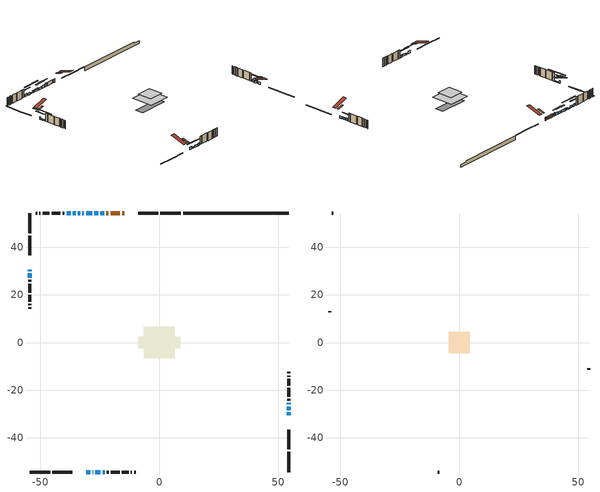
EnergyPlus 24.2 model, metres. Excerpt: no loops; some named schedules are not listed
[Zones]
conditioned space
 floor outside (Floor1 construction): -1.52,-1.52 -1.52,1.52 1.52,1.52 1.52,-1.52 z0.31
 floor adiabatic (AdiabaticFloorConstruction): -6.6,-6.6 -6.6,6.6 6.6,6.6 6.6,-6.6 z2.75
 floor foundation (Slab1 construction): -8.75,-2.38 -8.75,2.38 8.75,2.38 8.75,-2.38 z-2.13
 wall outside (RimJoist1 construction): 9.09,54.52 0.52,54.52 / -54.52,-54.52 -45.95,-54.52 / -54.52,54.52 -54.52,45.95 / 54.52,-54.52 54.52,-45.95 z0.31:0.61
 wall outside (RimJoist2 construction): -0.41,54.52 -8.76,54.52 / -45.02,-54.52 -36.67,-54.52 / -54.52,45.02 -54.52,36.67 / 54.52,-45.02 54.52,-36.67 z0.31:0.61
 wall outside (AdiabaticWallConstruction 1): -14.79,54.52 -15.65,54.52 / -16.58,54.52 -20.51,54.52 / -21.44,54.52 -22.3,54.52 z0.31:2.34
 wall outside (AdiabaticWallConstruction): 54.52,-30.64 54.52,-29.36 / -35.13,54.52 -36.42,54.52 / -23.84,-54.52 -23.01,-54.52 z0.31:1.53; -23.22,54.52 -24.85,54.52 z0.31:1.71; -25.78,54.52 -27.33,54.52 z0.31:1.4; -30.64,-54.52 -29.01,-54.52 / -37.35,54.52 -38.98,54.52 z0.31:1.76; -28.09,-54.52 -27.78,-54.52 z0.31:0.62; -54.52,30.64 -54.52,30.03 / 54.52,-26.05 54.52,-25.44 z0.31:1.73; 54.52,-28.43 54.52,-26.98 / -26.85,-54.52 -24.76,-54.52 z0.31:1.48; -28.26,54.52 -30.8,54.52 z0.31:1.35; -31.73,54.52 -32.36,54.52 z0.31:1.33; -33.29,54.52 -34.21,54.52 / -54.52,29.1 -54.52,27.27 z0.31:0.92
 wall outside (Wall1 construction): -39.9,54.52 -40.65,54.52 / -22.08,-54.52 -21.33,-54.52 / -54.52,26.34 -54.52,25.59 / 54.52,-24.51 54.52,-23.76 z0.31:5.19
 wall outside (Wall2 construction): -41.58,54.52 -45.31,54.52 / -20.4,-54.52 -16.68,-54.52 / -54.52,24.66 -54.52,20.94 / 54.52,-22.83 54.52,-19.11 z0.31:5.19
 wall outside (Wall3 construction): -46.24,54.52 -49.11,54.52 / -15.75,-54.52 -12.88,-54.52 / -54.52,20.01 -54.52,17.14 / 54.52,-18.18 54.52,-15.31 z0.31:5.19
 wall outside (Wall4 construction): -50.04,54.52 -50.49,54.52 / -11.95,-54.52 -11.5,-54.52 / -54.52,16.21 -54.52,15.76 / 54.52,-14.38 54.52,-13.92 z0.31:5.19
 wall outside (Wall5 construction): -51.42,54.52 -52.06,54.52 / -10.57,-54.52 -9.93,-54.52 / -54.52,14.83 -54.52,14.19 / 54.52,-13 54.52,-12.36 z0.31:5.19
 wall foundation (FoundationWall1 construction): 10.02,54.52,-2.13 10.02,54.52,0.31 50.07,54.52,0.31 50.07,54.52,-0.46 54.52,54.52,-0.46 54.52,54.52,-2.13
 window (WindowConstruction 11): 54.52,-30.64 54.52,-29.36 z0.31:1.53
 window (WindowConstruction 2): -23.22,54.52 -24.85,54.52 z0.31:1.71
 window (WindowConstruction 3): -25.78,54.52 -27.33,54.52 z0.31:1.4
 window (WindowConstruction 4): -30.64,-54.52 -29.01,-54.52 z0.31:1.76
 window (WindowConstruction 5): -28.08,-54.52 -27.78,-54.52 z0.31:0.61
 window (WindowConstruction 6): -54.52,30.64 -54.52,30.03 z0.31:1.73
 window (WindowConstruction 7): 54.52,-28.43 54.52,-26.98 z0.31:1.48
 window (WindowConstruction 8): -28.26,54.52 -30.8,54.52 z0.31:1.35
 window (WindowConstruction 9): -31.73,54.52 -32.36,54.52 z0.31:1.32
 window (WindowConstruction 10): -26.85,-54.52 -24.77,-54.52 z0.31:1.48
 window (WindowConstruction 14): -33.29,54.52 -34.21,54.52 z0.31:0.92
 window (WindowConstruction 15): -54.52,29.1 -54.52,27.27 z0.31:0.92
 window (WindowConstruction 12): -35.14,54.52 -36.42,54.52 z0.31:1.53
 window (WindowConstruction 13): -23.84,-54.52 -23.01,-54.52 z0.31:1.53
 window (WindowConstruction): 54.52,-26.05 54.52,-25.44 z0.31:1.73
 window (WindowConstruction 1): -37.35,54.52 -38.98,54.52 z0.31:1.76
 door (Door): -14.79,54.52 -15.65,54.52 z0.31:2.34
 door (Door 1): -16.58,54.52 -20.51,54.52 z0.31:2.34
 door (Door 2): -21.44,54.52 -22.29,54.52 z0.31:2.34
 ceiling adiabatic (AdiabaticFloorConstruction): 6.6,-6.6 6.6,6.6 -6.6,6.6 -6.6,-6.6 z2.75
 roof outside (Roof2 construction): -13.86,54.52,5.19 -13.86,50.87,6.4 -12.9,50.87,6.4 -12.9,54.52,5.19; -31.57,-54.52,5.19 -31.57,-50.87,6.4 -32.53,-50.87,6.4 -32.53,-54.52,5.19; -54.52,31.57,5.19 -50.87,31.57,6.4 -50.87,32.53,6.4 -54.52,32.53,5.19; 54.52,-31.57,5.19 50.87,-31.57,6.4 50.87,-32.53,6.4 54.52,-32.53,5.19
attic - vented
 floor to conditioned space (Floor2 construction Reversed): -4.45,-4.45 -4.45,4.45 4.45,4.45 4.45,-4.45 z5.19
 wall outside (Wall6 construction): -52.99,54.52 -53.59,54.52 / -9,-54.52 -8.4,-54.52 / -54.52,13.26 -54.52,12.66 / 54.52,-11.43 54.52,-10.83 z0.31:5.19
 roof outside (Roof1 construction): -11.97,54.52,5.19 -11.97,45.84,8.08 -9.69,45.84,8.08 -9.69,54.52,5.19; -33.46,-54.52,5.19 -33.46,-45.84,8.08 -35.75,-45.84,8.08 -35.75,-54.52,5.19; -54.52,33.46,5.19 -45.84,33.46,8.08 -45.84,35.75,8.08 -54.52,35.75,5.19; 54.52,-33.46,5.19 45.84,-33.46,8.08 45.84,-35.75,8.08 54.52,-35.75,5.19
shading: -27.49,54.52 -20.58,54.52 -20.58,54.93 -27.49,54.93 z4.35; -29.97,54.52 -23.14,54.52 -23.14,54.93 -29.97,54.93 z4.04; -26.37,-54.52 -33.28,-54.52 -33.28,-54.93 -26.37,-54.93 z4.4; -27.58,-54.52 -28.29,-54.52 -28.29,-54.93 -27.58,-54.93 z0.82; -54.52,27.39 -54.52,33.28 -54.93,33.28 -54.93,27.39 z4.37; 54.52,-26.78 54.52,-28.63 54.93,-28.63 54.93,-26.78 z1.68; -31,54.52 -28.06,54.52 -28.06,54.93 -31,54.93 z1.55; -32.56,54.52 -31.53,54.52 -31.53,54.93 -32.56,54.93 z1.53; -22.13,-54.52 -29.49,-54.52 -29.49,-54.93 -22.13,-54.93 z4.12; -39.29,54.52 -28.21,54.52 -28.21,54.93 -39.29,54.93 z6; -54.52,22.19 -54.52,34.18 -54.93,34.18 -54.93,22.19 z6; 54.52,-22.8 54.52,-28.69 54.93,-28.69 54.93,-22.8 z4.37; -41.61,54.52 -34.71,54.52 -34.71,54.93 -41.61,54.93 z4.4
[Building]
Building 1: Terrain=Suburbs
[Site:Location]
Toronto City Centre_ON: Latitude {deg}=43.63; Longitude {deg}=-79.39; Time Zone {hr}=-5; Elevation {m}=77; Keep Site Location Information=Yes
[Site:GroundTemperature:Shallow]
5.01852, 3.26908, 3.12898, 3.95918, 7.29196, 10.6092, 13.4851, 15.3069, 15.4617, 13.9799, 11.1774, 7.9619
[Site:WaterMainsTemperature]
Calculation Method=Schedule; Temperature Schedule=mains temperature schedule
[Material] Roughness=Rough; Thermal Absorptance=0.9
Name | Thickness {m} | Conductivity {W/m-K} | Density {kg/m3} | Specific Heat {J/kg-K} | Solar Absorptance | Visible Absorptance
asphalt or fiberglass shingles | 0.00635 | 0.162714 | 1121.4 | 1465.45 | 0.4 | 0.4
ceiling loosefill ins | 0.169333 | 0.0480833 | 16.02 | 1046.75 | 0.7 | 0.7
ceiling stud and cavity | 0.1397 | 0.103709 | 65.682 | 1177.47 | 0.7 | 0.7
concrete 4.0 in. | 0.1016 | 1.803125 | 2242.8 | 837.4 | 0.7 | 0.7
concrete 8.0 in. | 0.2032 | 1.803125 | 2242.8 | 837.4 | 0.7 | 0.7
door material | 0.04445 | 0.053851 | 512.64 | 1214.23 | 0.7 | 0.7
door material 1 | 0.04445 | 0.20624 | 512.64 | 1214.23 | 0.7 | 0.7
exterior vertical ins | 0.0307014 | 0.029427 | 32.04 | 1214.23 | 0.7 | 0.7
floor covering | 0.0127 | 0.0433444 | 54.468 | 1339.84 | 0.6 | 0.6
floor rigid ins; rim joist rigid ins; roof rigid ins | 0.051816 | 0.029427 | 32.04 | 1214.23 | 0.7 | 0.7
floor rigid ins 1; wall rigid ins | 0.512978 | 0.029427 | 32.04 | 1214.23 | 0.7 | 0.7
floor stud and cavity | 0.1397 | 0.105897 | 92.3553 | 1139.71 | 0.7 | 0.7
floor stud and cavity 1 | 0.1397 | 1.75129 | 37.0049 | 1207.88 | 0.7 | 0.7
furniture material conditioned space 1 | 0.1524 | 0.115458 | 640.8 | 1214.23 | 0.6 | 0.6
gypsum board | 0.0127 | 0.160291 | 801 | 837.4 | 0.6 | 0.6
gypsum board 1 | 0.0127 | 0.160291 | 801 | 837.4 | 0.7 | 0.7
osb sheathing 0.5 in. | 0.0127 | 0.115458 | 512.64 | 1214.23 | 0.7 | 0.7
osb sheathing 0.75 in. | 0.01905 | 0.115458 | 512.64 | 1214.23 | 0.7 | 0.7
osb sheathing 2.0 in. | 0.0508 | 0.115458 | 512.64 | 1214.23 | 0.7 | 0.7
rim joist stud and cavity | 0.0508 | 0.0451784 | 125.044 | 1163.47 | 0.6 | 0.6
rim joist stud and cavity 1 | 0.0508 | 0.275866 | 125.044 | 1163.47 | 0.6 | 0.6
roof stud and cavity | 0.2032 | 0.13924 | 78.34581 | 1123.46 | 0.7 | 0.7
wall stud and cavity | 0.1397 | 0.103305 | 139.0536 | 1170.24 | 0.7 | 0.7
wall stud and cavity 1 | 0.1397 | 0.0819611 | 139.0536 | 1170.24 | 0.7 | 0.7
wall stud and cavity 2 | 0.1397 | 0.0812893 | 139.0536 | 1170.24 | 0.7 | 0.7
wall stud and cavity 3 | 0.1397 | 0.121128 | 139.0536 | 1170.24 | 0.7 | 0.7
wall stud and cavity 4 | 0.1397 | 0.102109 | 139.0536 | 1170.24 | 0.7 | 0.7
wall stud and cavity 5 | 0.0889 | 6.1454 | 50.32683 | 1063.81 | 0.6 | 0.6
wall stud and cavity 6 | 0.0889 | 0.380278 | 52.3479 | 1209.89 | 0.7 | 0.7
wall stud and cavity 7 | 0.0889 | 0.391764 | 83.0341 | 1211.67 | 0.7 | 0.7
wood siding | 0.0254 | 0.102417 | 544.68 | 1172.36 | 0.4 | 0.4
wood siding 1 | 0.00254 | 0.102417 | 544.68 | 1172.36 | 0.4 | 0.4
wood siding 2; wood siding 3; wood siding 4 | 0.0254 | 0.102417 | 544.68 | 1172.36 | 0.7 | 0.7
[WindowMaterial:SimpleGlazingSystem]
Name | U-Factor {W/m2-K} | Solar Heat Gain Coefficient
WindowMaterial | 2.98209 | 0.54
WindowMaterial 1 | 2.95426 | 0.58
WindowMaterial 10 | 4.71444 | 0.62
WindowMaterial 11 | 2.76859 | 0.5
WindowMaterial 12 | 3.0383 | 0.46
WindowMaterial 2 | 2.95597 | 0.57
WindowMaterial 3 | 2.93098 | 0.61
WindowMaterial 4 | 3.07009 | 0.42
WindowMaterial 5 | 2.92871 | 0.61
WindowMaterial 6 | 2.94177 | 0.59
WindowMaterial 7 | 2.98833 | 0.52
WindowMaterial 8 | 2.94631 | 0.59
WindowMaterial 9 | 4.20853 | 0.66
[Construction]
AdiabaticFloorConstruction: floor stud and cavity 1, floor rigid ins 1, osb sheathing 0.75 in., floor covering
AdiabaticWallConstruction: wood siding 3, wall rigid ins, wall stud and cavity 6, gypsum board
AdiabaticWallConstruction 1: wood siding 4, wall rigid ins, wall stud and cavity 6, gypsum board
Door; Door 1: door material
Door 2: door material 1
Floor1 construction: floor stud and cavity, floor rigid ins, osb sheathing 0.75 in., floor covering
Floor2 construction Reversed: gypsum board, ceiling stud and cavity, ceiling loosefill ins
FoundationWall1 construction: concrete 8.0 in., gypsum board 1
furniture construction conditioned space 1: furniture material conditioned space 1
PartitionWallConstruction: gypsum board, wall stud and cavity 7, gypsum board
RimJoist1 construction: wood siding 2, osb sheathing 2.0 in., rim joist stud and cavity
RimJoist2 construction: wood siding 2, rim joist rigid ins, osb sheathing 2.0 in., rim joist stud and cavity 1
Roof1 construction: asphalt or fiberglass shingles
Roof2 construction: asphalt or fiberglass shingles, roof rigid ins, osb sheathing 0.75 in., roof stud and cavity, gypsum board
Slab1 construction: concrete 4.0 in.
Wall1 construction: wood siding, osb sheathing 0.5 in., wall stud and cavity, gypsum board
Wall2 construction: wood siding, osb sheathing 0.5 in., wall stud and cavity 1, gypsum board
Wall3 construction: wood siding, osb sheathing 0.5 in., wall stud and cavity 2, gypsum board
Wall4 construction: wood siding, osb sheathing 0.5 in., wall stud and cavity 3, gypsum board
Wall5 construction: wood siding, osb sheathing 0.5 in., wall stud and cavity 4, gypsum board
Wall6 construction: wood siding 1, wall stud and cavity 5
WindowConstruction; WindowConstruction 6: WindowMaterial
WindowConstruction 1; WindowConstruction 4: WindowMaterial 1
WindowConstruction 10: WindowMaterial 8
WindowConstruction 11; WindowConstruction 12: WindowMaterial 9
WindowConstruction 13: WindowMaterial 10
WindowConstruction 14: WindowMaterial 11
WindowConstruction 15: WindowMaterial 12
WindowConstruction 2: WindowMaterial 2
WindowConstruction 3: WindowMaterial 3
WindowConstruction 5: WindowMaterial 4
WindowConstruction 7: WindowMaterial 5
WindowConstruction 8: WindowMaterial 6
WindowConstruction 9: WindowMaterial 7
[Zone] Multiplier=1; Part of Total Floor Area=Yes
Name | Volume {m3}
attic - vented | 37.2466
conditioned space | 671.7
[Space]
Name | Zone | Volume {m3}
attic - vented 1 | attic - vented | 37.2466
conditioned space 1 | conditioned space | 671.7
[ZoneInfiltration:EffectiveLeakageArea]
infil attic - vented 1: Zone or Space=attic - vented 1; Schedule=Always On Discrete; Effective Air Leakage Area {cm2}=3340.63; Stack Coefficient=0.000540223; Wind Coefficient=1.57039e-05
[ZoneMixing]
whole house fan mix: Zone or Space=attic - vented; Schedule=Always On Continuous; Design Flow Rate Calculation Method=Flow/Zone; Design Flow Rate {m3/s}=0; Source Zone or Space=conditioned space
[SurfaceProperty:ExposedFoundationPerimeter]
Slab1: Exposed Perimeter Calculation Method=TotalExposedPerimeter; Total Exposed Perimeter {m}=44.502
[InternalMass] Zone or ZoneList=conditioned space; Space or SpaceList=conditioned space 1
Name | Construction | Surface Area {m2}
furniture mass conditioned space 1 | furniture construction conditioned space 1 | 106.568
partition wall mass | PartitionWallConstruction | 266.42
[Lights]
interior lighting: Zone or ZoneList or Space or SpaceList=conditioned space 1; Schedule=interior lighting schedule; Design Level Calculation Method=LightingLevel; Lighting Level {W}=343.2; Return Air Fraction=0; Fraction Radiant=0.6; Fraction Visible=0.2; Fraction Replaceable=1
[People]
occupants: Zone or ZoneList or Space or SpaceList=conditioned space 1; Number of People Schedule=occupants schedule; Number of People Calculation Method=People; Number of People=3; Fraction Radiant=0.314171; Sensible Heat Fraction=0.56303; Activity Level Schedule=occupants activity schedule; Carbon Dioxide Generation Rate {m3/s-W}=0; Enable ASHRAE 55 Comfort Warnings=No; Mean Radiant Temperature Calculation Type=EnclosureAveraged
[ElectricEquipment] Zone or ZoneList or Space or SpaceList=conditioned space 1; Design Level Calculation Method=EquipmentLevel
Name | Schedule | Design Level {W} | Fraction Latent | Fraction Radiant | Fraction Lost
clothes dryer | clothes dryer schedule | 140.772 | 0.015 | 0.081 | 0.85
clothes washer | clothes washer schedule | 32.1985 | 0.03 | 0.162 | 0.7
cooking range | cooking range schedule | 215.147 | 0.08 | 0.432 | 0.2
dishwasher | dishwasher schedule | 66.8632 | 0.3 | 0.18 | 0.4
fridge | fridge schedule | 72.9452 | 0 | 0.6 | 0
mech vent house fan | mech vent house fan schedule | 0.95 | 0 | 0 | 1
mech vent house fan cfis | mech vent house fan cfis schedule | 0 | 0 | 0 | 0
misc plug loads | misc plug loads schedule | 494.7 | 0.045 | 0.513 | 0.1
whole house fan | Always On Discrete | 0 | 0 | 0 | 1
[OtherEquipment] Zone or ZoneList or Space or SpaceList=conditioned space 1; Design Level Calculation Method=EquipmentLevel
Name | Fuel Type | Schedule | Design Level {W} | Fraction Latent | Fraction Radiant | Fraction Lost
clothes dryer 1 | Electricity | clothes dryer schedule | 0 | 0.015 | 0.081 | 0.85
cooking range 1 | Electricity | cooking range schedule | 0 | 0.08 | 0.432 | 0.2
general water use latent | None | general water use schedule | 62.594 | 1 | 0 | 0
general water use sensible | None | general water use schedule | -61.6891 | 0 | 0.6 | 0
mech vent house fan latent load | None | Always On Discrete | 0 | 1 | 0 | 0
mech vent house fan sensible load | None | Always On Discrete | 0 | 0 | 0 | 0
water heater energy adjustment1 | Electricity | Always On Discrete | 0.01 | 0 | 0 | 1
[ZoneInfiltration:DesignFlowRate] Zone or ZoneList or Space or SpaceList=conditioned space 1; Schedule=Always On Discrete; Design Flow Rate Calculation Method=Flow/Zone; Design Flow Rate {m3/s}=0
infil flow; natural vent flow; whole house fan flow
[Foundation:Kiva]
Foundation Kiva 1: Initial Indoor Air Temperature {C}=18; Wall Height Above Grade {m}=0.309982; Wall Depth Below Slab {m}=0.2032; Custom Block Material Name 1=exterior vertical ins; Custom Block Depth 1 {m}=2.43998; Custom Block X Position 1 {m}=0.2159; Custom Block Z Position 1 {m}=0
[Foundation:Kiva:Settings]
Soil Conductivity {W/m-K}=0.849921; Soil Density {kg/m3}=1842.3; Soil Specific Heat {J/kg-K}=418.7; Ground Solar Absorptivity=0.9; Ground Thermal Absorptivity=0.9; Ground Surface Roughness {m}=0.03; Far-Field Width {m}=40; Deep-Ground Boundary Condition=ZeroFlux; Deep-Ground Depth {m}=40; Minimum Cell Dimension {m}=0.2; Maximum Cell Growth Coefficient=3; Simulation Timestep=Timestep
[Exterior:Lights]
exterior lighting: Schedule=exterior lighting schedule; Design Level {W}=75.6
[Schedule:Constant]
Name | Hourly Value
Always On Continuous; mech vent house fan schedule; mech vent house fan cfis schedule; Always On Discrete | 1
occupants activity schedule | 117.228
fridge schedule | 0
[Schedule:Week:Daily]
interior lighting schedule Week Rule - Jan1-Jan27: interior lighting schedule day, interior lighting schedule day, interior lighting schedule day, interior lighting schedule day, interior lighting schedule day, interior lighting schedule day, interior lighting schedule day, interior lighting schedule default day, interior lighting schedule default day, interior lighting schedule default day, interior lighting schedule default day, interior lighting schedule default day
interior lighting schedule Week Rule - Jan28-Feb3: interior lighting schedule day, interior lighting schedule day, interior lighting schedule day, interior lighting schedule day, interior lighting schedule day 1, interior lighting schedule day 1, interior lighting schedule day 1, interior lighting schedule default day, interior lighting schedule default day, interior lighting schedule default day, interior lighting schedule default day, interior lighting schedule default day
interior lighting schedule Week Rule - Feb4-Feb24: interior lighting schedule day 1, interior lighting schedule day 1, interior lighting schedule day 1, interior lighting schedule day 1, interior lighting schedule day 1, interior lighting schedule day 1, interior lighting schedule day 1, interior lighting schedule default day, interior lighting schedule default day, interior lighting schedule default day, interior lighting schedule default day, interior lighting schedule default day
interior lighting schedule Week Rule - Feb25-Mar3: interior lighting schedule day 1, interior lighting schedule day 1, interior lighting schedule day 1, interior lighting schedule day 1, interior lighting schedule day 2, interior lighting schedule day 2, interior lighting schedule day 2, interior lighting schedule default day, interior lighting schedule default day, interior lighting schedule default day, interior lighting schedule default day, interior lighting schedule default day
interior lighting schedule Week Rule - Mar4-Mar31: interior lighting schedule day 2, interior lighting schedule day 2, interior lighting schedule day 2, interior lighting schedule day 2, interior lighting schedule day 2, interior lighting schedule day 2, interior lighting schedule day 2, interior lighting schedule default day, interior lighting schedule default day, interior lighting schedule default day, interior lighting schedule default day, interior lighting schedule default day
interior lighting schedule Week Rule - Apr1-Apr28: interior lighting schedule day 3, interior lighting schedule day 3, interior lighting schedule day 3, interior lighting schedule day 3, interior lighting schedule day 3, interior lighting schedule day 3, interior lighting schedule day 3, interior lighting schedule default day, interior lighting schedule default day, interior lighting schedule default day, interior lighting schedule default day, interior lighting schedule default day
interior lighting schedule Week Rule - Apr29-May5: interior lighting schedule day 3, interior lighting schedule day 3, interior lighting schedule day 4, interior lighting schedule day 4, interior lighting schedule day 4, interior lighting schedule day 4, interior lighting schedule day 4, interior lighting schedule default day, interior lighting schedule default day, interior lighting schedule default day, interior lighting schedule default day, interior lighting schedule default day
interior lighting schedule Week Rule - May6-May26: interior lighting schedule day 4, interior lighting schedule day 4, interior lighting schedule day 4, interior lighting schedule day 4, interior lighting schedule day 4, interior lighting schedule day 4, interior lighting schedule day 4, interior lighting schedule default day, interior lighting schedule default day, interior lighting schedule default day, interior lighting schedule default day, interior lighting schedule default day
interior lighting schedule Week Rule - May27-Jun2: interior lighting schedule day 4, interior lighting schedule day 4, interior lighting schedule day 4, interior lighting schedule day 4, interior lighting schedule day 4, interior lighting schedule day 5, interior lighting schedule day 5, interior lighting schedule default day, interior lighting schedule default day, interior lighting schedule default day, interior lighting schedule default day, interior lighting schedule default day
interior lighting schedule Week Rule - Jun3-Jun30: interior lighting schedule day 5, interior lighting schedule day 5, interior lighting schedule day 5, interior lighting schedule day 5, interior lighting schedule day 5, interior lighting schedule day 5, interior lighting schedule day 5, interior lighting schedule default day, interior lighting schedule default day, interior lighting schedule default day, interior lighting schedule default day, interior lighting schedule default day
interior lighting schedule Week Rule - Jul1-Jul28: interior lighting schedule day 6, interior lighting schedule day 6, interior lighting schedule day 6, interior lighting schedule day 6, interior lighting schedule day 6, interior lighting schedule day 6, interior lighting schedule day 6, interior lighting schedule default day, interior lighting schedule default day, interior lighting schedule default day, interior lighting schedule default day, interior lighting schedule default day
interior lighting schedule Week Rule - Jul29-Aug4: interior lighting schedule day 6, interior lighting schedule day 6, interior lighting schedule day 6, interior lighting schedule day 7, interior lighting schedule day 7, interior lighting schedule day 7, interior lighting schedule day 7, interior lighting schedule default day, interior lighting schedule default day, interior lighting schedule default day, interior lighting schedule default day, interior lighting schedule default day
interior lighting schedule Week Rule - Aug5-Aug25: interior lighting schedule day 7, interior lighting schedule day 7, interior lighting schedule day 7, interior lighting schedule day 7, interior lighting schedule day 7, interior lighting schedule day 7, interior lighting schedule day 7, interior lighting schedule default day, interior lighting schedule default day, interior lighting schedule default day, interior lighting schedule default day, interior lighting schedule default day
interior lighting schedule Week Rule - Aug26-Sep1: interior lighting schedule day 7, interior lighting schedule day 7, interior lighting schedule day 7, interior lighting schedule day 7, interior lighting schedule day 7, interior lighting schedule day 7, interior lighting schedule day 8, interior lighting schedule default day, interior lighting schedule default day, interior lighting schedule default day, interior lighting schedule default day, interior lighting schedule default day
interior lighting schedule Week Rule - Sep2-Sep29: interior lighting schedule day 8, interior lighting schedule day 8, interior lighting schedule day 8, interior lighting schedule day 8, interior lighting schedule day 8, interior lighting schedule day 8, interior lighting schedule day 8, interior lighting schedule default day, interior lighting schedule default day, interior lighting schedule default day, interior lighting schedule default day, interior lighting schedule default day
interior lighting schedule Week Rule - Sep30-Oct6: interior lighting schedule day 8, interior lighting schedule day 9, interior lighting schedule day 9, interior lighting schedule day 9, interior lighting schedule day 9, interior lighting schedule day 9, interior lighting schedule day 9, interior lighting schedule default day, interior lighting schedule default day, interior lighting schedule default day, interior lighting schedule default day, interior lighting schedule default day
interior lighting schedule Week Rule - Oct7-Oct27: interior lighting schedule day 9, interior lighting schedule day 9, interior lighting schedule day 9, interior lighting schedule day 9, interior lighting schedule day 9, interior lighting schedule day 9, interior lighting schedule day 9, interior lighting schedule default day, interior lighting schedule default day, interior lighting schedule default day, interior lighting schedule default day, interior lighting schedule default day
interior lighting schedule Week Rule - Oct28-Nov3: interior lighting schedule day 9, interior lighting schedule day 9, interior lighting schedule day 9, interior lighting schedule day 9, interior lighting schedule day 10, interior lighting schedule day 10, interior lighting schedule day 10, interior lighting schedule default day, interior lighting schedule default day, interior lighting schedule default day, interior lighting schedule default day, interior lighting schedule default day
interior lighting schedule Week Rule - Nov4-Nov24: interior lighting schedule day 10, interior lighting schedule day 10, interior lighting schedule day 10, interior lighting schedule day 10, interior lighting schedule day 10, interior lighting schedule day 10, interior lighting schedule day 10, interior lighting schedule default day, interior lighting schedule default day, interior lighting schedule default day, interior lighting schedule default day, interior lighting schedule default day
interior lighting schedule Week Rule - Nov25-Dec1: interior lighting schedule day 10, interior lighting schedule day 10, interior lighting schedule day 10, interior lighting schedule day 10, interior lighting schedule day 10, interior lighting schedule day 10, interior lighting schedule day 11, interior lighting schedule default day, interior lighting schedule default day, interior lighting schedule default day, interior lighting schedule default day, interior lighting schedule default day
interior lighting schedule Week Rule - Dec2-Dec31: interior lighting schedule day 11, interior lighting schedule day 11, interior lighting schedule day 11, interior lighting schedule day 11, interior lighting schedule day 11, interior lighting schedule day 11, interior lighting schedule day 11, interior lighting schedule default day, interior lighting schedule default day, interior lighting schedule default day, interior lighting schedule default day, interior lighting schedule default day
occupants schedule Week Rule - Jan1-Dec31: occupants schedule day, occupants schedule day, occupants schedule day, occupants schedule day, occupants schedule day, occupants schedule day, occupants schedule day, occupants schedule default day, occupants schedule default day, occupants schedule default day, occupants schedule default day, occupants schedule default day
clothes dryer schedule Week Rule - Jan1-Dec31: clothes dryer schedule day, clothes dryer schedule day, clothes dryer schedule day, clothes dryer schedule day, clothes dryer schedule day, clothes dryer schedule day, clothes dryer schedule day, clothes dryer schedule default day, clothes dryer schedule default day, clothes dryer schedule default day, clothes dryer schedule default day, clothes dryer schedule default day
clothes washer schedule Week Rule - Jan1-Dec31: clothes washer schedule day, clothes washer schedule day, clothes washer schedule day, clothes washer schedule day, clothes washer schedule day, clothes washer schedule day, clothes washer schedule day, clothes washer schedule default day, clothes washer schedule default day, clothes washer schedule default day, clothes washer schedule default day, clothes washer schedule default day
cooking range schedule Week Rule - Jan1-Dec31: cooking range schedule day, cooking range schedule day, cooking range schedule day, cooking range schedule day, cooking range schedule day, cooking range schedule day, cooking range schedule day, cooking range schedule default day, cooking range schedule default day, cooking range schedule default day, cooking range schedule default day, cooking range schedule default day
dishwasher schedule Week Rule - Jan1-Dec31: dishwasher schedule day, dishwasher schedule day, dishwasher schedule day, dishwasher schedule day, dishwasher schedule day, dishwasher schedule day, dishwasher schedule day, dishwasher schedule default day, dishwasher schedule default day, dishwasher schedule default day, dishwasher schedule default day, dishwasher schedule default day
misc plug loads schedule Week Rule - Jan1-Dec31: misc plug loads schedule day, misc plug loads schedule day, misc plug loads schedule day, misc plug loads schedule day, misc plug loads schedule day, misc plug loads schedule day, misc plug loads schedule day, misc plug loads schedule default day, misc plug loads schedule default day, misc plug loads schedule default day, misc plug loads schedule default day, misc plug loads schedule default day
general water use schedule Week Rule - Jan1-Dec31: general water use schedule day, general water use schedule day, general water use schedule day, general water use schedule day, general water use schedule day, general water use schedule day, general water use schedule day, general water use schedule default day, general water use schedule default day, general water use schedule default day, general water use schedule default day, general water use schedule default day
exterior lighting schedule Week Rule - Jan1-Jan27: exterior lighting schedule day, exterior lighting schedule day, exterior lighting schedule day, exterior lighting schedule day, exterior lighting schedule day, exterior lighting schedule day, exterior lighting schedule day, exterior lighting schedule default day, exterior lighting schedule default day, exterior lighting schedule default day, exterior lighting schedule default day, exterior lighting schedule default day
exterior lighting schedule Week Rule - Jan28-Feb3: exterior lighting schedule day, exterior lighting schedule day, exterior lighting schedule day, exterior lighting schedule day, exterior lighting schedule day 1, exterior lighting schedule day 1, exterior lighting schedule day 1, exterior lighting schedule default day, exterior lighting schedule default day, exterior lighting schedule default day, exterior lighting schedule default day, exterior lighting schedule default day
exterior lighting schedule Week Rule - Feb4-Feb24: exterior lighting schedule day 1, exterior lighting schedule day 1, exterior lighting schedule day 1, exterior lighting schedule day 1, exterior lighting schedule day 1, exterior lighting schedule day 1, exterior lighting schedule day 1, exterior lighting schedule default day, exterior lighting schedule default day, exterior lighting schedule default day, exterior lighting schedule default day, exterior lighting schedule default day
exterior lighting schedule Week Rule - Feb25-Mar3: exterior lighting schedule day 1, exterior lighting schedule day 1, exterior lighting schedule day 1, exterior lighting schedule day 1, exterior lighting schedule day 2, exterior lighting schedule day 2, exterior lighting schedule day 2, exterior lighting schedule default day, exterior lighting schedule default day, exterior lighting schedule default day, exterior lighting schedule default day, exterior lighting schedule default day
exterior lighting schedule Week Rule - Mar4-Mar31: exterior lighting schedule day 2, exterior lighting schedule day 2, exterior lighting schedule day 2, exterior lighting schedule day 2, exterior lighting schedule day 2, exterior lighting schedule day 2, exterior lighting schedule day 2, exterior lighting schedule default day, exterior lighting schedule default day, exterior lighting schedule default day, exterior lighting schedule default day, exterior lighting schedule default day
exterior lighting schedule Week Rule - Apr1-Apr28: exterior lighting schedule day 3, exterior lighting schedule day 3, exterior lighting schedule day 3, exterior lighting schedule day 3, exterior lighting schedule day 3, exterior lighting schedule day 3, exterior lighting schedule day 3, exterior lighting schedule default day, exterior lighting schedule default day, exterior lighting schedule default day, exterior lighting schedule default day, exterior lighting schedule default day
exterior lighting schedule Week Rule - Apr29-May5: exterior lighting schedule day 3, exterior lighting schedule day 3, exterior lighting schedule day 4, exterior lighting schedule day 4, exterior lighting schedule day 4, exterior lighting schedule day 4, exterior lighting schedule day 4, exterior lighting schedule default day, exterior lighting schedule default day, exterior lighting schedule default day, exterior lighting schedule default day, exterior lighting schedule default day
exterior lighting schedule Week Rule - May6-May26: exterior lighting schedule day 4, exterior lighting schedule day 4, exterior lighting schedule day 4, exterior lighting schedule day 4, exterior lighting schedule day 4, exterior lighting schedule day 4, exterior lighting schedule day 4, exterior lighting schedule default day, exterior lighting schedule default day, exterior lighting schedule default day, exterior lighting schedule default day, exterior lighting schedule default day
exterior lighting schedule Week Rule - May27-Jun2: exterior lighting schedule day 4, exterior lighting schedule day 4, exterior lighting schedule day 4, exterior lighting schedule day 4, exterior lighting schedule day 4, exterior lighting schedule day 5, exterior lighting schedule day 5, exterior lighting schedule default day, exterior lighting schedule default day, exterior lighting schedule default day, exterior lighting schedule default day, exterior lighting schedule default day
exterior lighting schedule Week Rule - Jun3-Jun30: exterior lighting schedule day 5, exterior lighting schedule day 5, exterior lighting schedule day 5, exterior lighting schedule day 5, exterior lighting schedule day 5, exterior lighting schedule day 5, exterior lighting schedule day 5, exterior lighting schedule default day, exterior lighting schedule default day, exterior lighting schedule default day, exterior lighting schedule default day, exterior lighting schedule default day
exterior lighting schedule Week Rule - Jul1-Jul28: exterior lighting schedule day 6, exterior lighting schedule day 6, exterior lighting schedule day 6, exterior lighting schedule day 6, exterior lighting schedule day 6, exterior lighting schedule day 6, exterior lighting schedule day 6, exterior lighting schedule default day, exterior lighting schedule default day, exterior lighting schedule default day, exterior lighting schedule default day, exterior lighting schedule default day
exterior lighting schedule Week Rule - Jul29-Aug4: exterior lighting schedule day 6, exterior lighting schedule day 6, exterior lighting schedule day 6, exterior lighting schedule day 7, exterior lighting schedule day 7, exterior lighting schedule day 7, exterior lighting schedule day 7, exterior lighting schedule default day, exterior lighting schedule default day, exterior lighting schedule default day, exterior lighting schedule default day, exterior lighting schedule default day
[Schedule:Year]
interior lighting schedule: interior lighting schedule Week Rule - Jan1-Jan27, 1, 1, 1, 27, interior lighting schedule Week Rule - Jan28-Feb3, 1, 28, 2, 3, interior lighting schedule Week Rule - Feb4-Feb24, 2, 4, 2, 24, interior lighting schedule Week Rule - Feb25-Mar3, 2, 25, 3, 3, interior lighting schedule Week Rule - Mar4-Mar31, 3, 4, 3, 31, interior lighting schedule Week Rule - Apr1-Apr28, 4, 1, 4, 28, interior lighting schedule Week Rule - Apr29-May5, 4, 29, 5, 5, interior lighting schedule Week Rule - May6-May26, 5, 6, 5, 26, interior lighting schedule Week Rule - May27-Jun2, 5, 27, 6, 2, interior lighting schedule Week Rule - Jun3-Jun30, 6, 3, 6, 30, interior lighting schedule Week Rule - Jul1-Jul28, 7, 1, 7, 28, interior lighting schedule Week Rule - Jul29-Aug4, 7, 29, 8, 4, interior lighting schedule Week Rule - Aug5-Aug25, 8, 5, 8, 25, interior lighting schedule Week Rule - Aug26-Sep1, 8, 26, 9, 1, interior lighting schedule Week Rule - Sep2-Sep29, 9, 2, 9, 29, interior lighting schedule Week Rule - Sep30-Oct6, 9, 30, 10, 6, interior lighting schedule Week Rule - Oct7-Oct27, 10, 7, 10, 27, interior lighting schedule Week Rule - Oct28-Nov3, 10, 28, 11, 3, interior lighting schedule Week Rule - Nov4-Nov24, 11, 4, 11, 24, interior lighting schedule Week Rule - Nov25-Dec1, 11, 25, 12, 1, interior lighting schedule Week Rule - Dec2-Dec31, 12, 2, 12, 31
occupants schedule: occupants schedule Week Rule - Jan1-Dec31, 1, 1, 12, 31
clothes dryer schedule: clothes dryer schedule Week Rule - Jan1-Dec31, 1, 1, 12, 31
clothes washer schedule: clothes washer schedule Week Rule - Jan1-Dec31, 1, 1, 12, 31
cooking range schedule: cooking range schedule Week Rule - Jan1-Dec31, 1, 1, 12, 31
dishwasher schedule: dishwasher schedule Week Rule - Jan1-Dec31, 1, 1, 12, 31
misc plug loads schedule: misc plug loads schedule Week Rule - Jan1-Dec31, 1, 1, 12, 31
general water use schedule: general water use schedule Week Rule - Jan1-Dec31, 1, 1, 12, 31
exterior lighting schedule: exterior lighting schedule Week Rule - Jan1-Jan27, 1, 1, 1, 27, exterior lighting schedule Week Rule - Jan28-Feb3, 1, 28, 2, 3, exterior lighting schedule Week Rule - Feb4-Feb24, 2, 4, 2, 24, exterior lighting schedule Week Rule - Feb25-Mar3, 2, 25, 3, 3, exterior lighting schedule Week Rule - Mar4-Mar31, 3, 4, 3, 31, exterior lighting schedule Week Rule - Apr1-Apr28, 4, 1, 4, 28, exterior lighting schedule Week Rule - Apr29-May5, 4, 29, 5, 5, exterior lighting schedule Week Rule - May6-May26, 5, 6, 5, 26, exterior lighting schedule Week Rule - May27-Jun2, 5, 27, 6, 2, exterior lighting schedule Week Rule - Jun3-Jun30, 6, 3, 6, 30, exterior lighting schedule Week Rule - Jul1-Jul28, 7, 1, 7, 28, exterior lighting schedule Week Rule - Jul29-Aug4, 7, 29, 8, 4, exterior lighting schedule Week Rule - Aug5-Aug25, 8, 5, 8, 25, exterior lighting schedule Week Rule - Aug26-Sep1, 8, 26, 9, 1, exterior lighting schedule Week Rule - Sep2-Sep29, 9, 2, 9, 29, exterior lighting schedule Week Rule - Sep30-Oct6, 9, 30, 10, 6, exterior lighting schedule Week Rule - Oct7-Oct27, 10, 7, 10, 27, exterior lighting schedule Week Rule - Oct28-Nov3, 10, 28, 11, 3, exterior lighting schedule Week Rule - Nov4-Nov24, 11, 4, 11, 24, exterior lighting schedule Week Rule - Nov25-Dec1, 11, 25, 12, 1, exterior lighting schedule Week Rule - Dec2-Dec31, 12, 2, 12, 31
[Schedule:Compact]
mains temperature schedule: Through: 01/01, For: AllDays, Until: 24:00, 8.80333, Through: 01/02, For: AllDays, Until: 24:00, 8.74333, Through: 01/03, For: AllDays, Until: 24:00, 8.68389, Through: 01/04, For: AllDays, Until: 24:00, 8.62611, Through: 01/05, For: AllDays, Until: 24:00, 8.56944, Through: 01/06, For: AllDays, Until: 24:00, 8.51389, Through: 01/07, For: AllDays, Until: 24:00, 8.45944, Through: 01/08, For: AllDays, Until: 24:00, 8.40611, Through: 01/09, For: AllDays, Until: 24:00, 8.35389, Through: 01/10, For: AllDays, Until: 24:00, 8.30278, Through: 01/11, For: AllDays, Until: 24:00, 8.25333, Through: 01/12, For: AllDays, Until: 24:00, 8.205, Through: 01/13, For: AllDays, Until: 24:00, 8.15778, Through: 01/14, For: AllDays, Until: 24:00, 8.11222, Through: 01/15, For: AllDays, Until: 24:00, 8.06778, Through: 01/16, For: AllDays, Until: 24:00, 8.02444, Through: 01/17, For: AllDays, Until: 24:00, 7.98222, Through: 01/18, For: AllDays, Until: 24:00, 7.94167, Through: 01/19, For: AllDays, Until: 24:00, 7.90222, Through: 01/20, For: AllDays, Until: 24:00, 7.86444, Through: 01/21, For: AllDays, Until: 24:00, 7.82778, Through: 01/22, For: AllDays, Until: 24:00, 7.79278, Through: 01/23, For: AllDays, Until: 24:00, 7.75889, Through: 01/24, For: AllDays, Until: 24:00, 7.72667, Through: 01/25, For: AllDays, Until: 24:00, 7.69556, Through: 01/26, For: AllDays, Until: 24:00, 7.66611, Through: 01/27, For: AllDays, Until: 24:00, 7.63778, Through: 01/28, For: AllDays, Until: 24:00, 7.61111, Through: 01/29, For: AllDays, Until: 24:00, 7.58556, Through: 01/30, For: AllDays, Until: 24:00, 7.56167, Through: 01/31, For: AllDays, Until: 24:00, 7.53944, Through: 02/01, For: AllDays, Until: 24:00, 7.51833, Through: 02/02, For: AllDays, Until: 24:00, 7.49889, Through: 02/03, For: AllDays, Until: 24:00, 7.48111, Through: 02/04, For: AllDays, Until: 24:00, 7.46444, Through: 02/05, For: AllDays, Until: 24:00, 7.44944, Through: 02/06, For: AllDays, Until: 24:00, 7.43556, Through: 02/07, For: AllDays, Until: 24:00, 7.42333, Through: 02/08, For: AllDays, Until: 24:00, 7.41278, Through: 02/09, For: AllDays, Until: 24:00, 7.40389, Through: 02/10, For: AllDays, Until: 24:00, 7.39611, Through: 02/11, For: AllDays, Until: 24:00, 7.39, Through: 02/12, For: AllDays, Until: 24:00, 7.38556, Through: 02/13, For: AllDays, Until: 24:00, 7.38222, Through: 02/14, For: AllDays, Until: 24:00, 7.38056, Through: 02/15, For: AllDays, Until: 24:00, 7.38056, Through: 02/16, For: AllDays, Until: 24:00, 7.38222, Through: 02/17, For: AllDays, Until: 24:00, 7.385, Through: 02/18, For: AllDays, Until: 24:00, 7.38944, Through: 02/19, For: AllDays, Until: 24:00, 7.395, Through: 02/20, For: AllDays, Until: 24:00, 7.40278, Through: 02/21, For: AllDays, Until: 24:00, 7.41167, Through: 02/22, For: AllDays, Until: 24:00, 7.42222, Through: 02/23, For: AllDays, Until: 24:00, 7.43389, Through: 02/24, For: AllDays, Until: 24:00, 7.44722, Through: 02/25, For: AllDays, Until: 24:00, 7.46222, Through: 02/26, For: AllDays, Until: 24:00, 7.47833, Through: 02/27, For: AllDays, Until: 24:00, 7.49611, Through: 02/28, For: AllDays, Until: 24:00, 7.51556, Through: 03/01, For: AllDays, Until: 24:00, 7.53667, Through: 03/02, For: AllDays, Until: 24:00, 7.55889, Through: 03/03, For: AllDays, Until: 24:00, 7.58222, Through: 03/04, For: AllDays, Until: 24:00, 7.60722, Through: 03/05, For: AllDays, Until: 24:00, 7.63389, Through: 03/06, For: AllDays, Until: 24:00, 7.66222, Through: 03/07, For: AllDays, Until: 24:00, 7.69111, Through: 03/08, For: AllDays, Until: 24:00, 7.72222, Through: 03/09, For: AllDays, Until: 24:00, 7.75444, Through: 03/10, For: AllDays, Until: 24:00, 7.78778, Through: 03/11, For: AllDays, Until: 24:00, 7.82278, Through: 03/12, For: AllDays, Until: 24:00, 7.85944, Through: 03/13, For: AllDays, Until: 24:00, 7.89722, Through: 03/14, For: AllDays, Until: 24:00, 7.93611, Through: 03/15, For: AllDays, Until: 24:00, 7.97667, Through: 03/16, For: AllDays, Until: 24:00, 8.01833, Through: 03/17, For: AllDays, Until: 24:00, 8.06167, Through: 03/18, For: AllDays, Until: 24:00, 8.10611, Through: 03/19, For: AllDays, Until: 24:00, 8.15167, Through: 03/20, For: AllDays, Until: 24:00, 8.19833, Through: 03/21, For: AllDays, Until: 24:00, 8.24667, Through: 03/22, For: AllDays, Until: 24:00, 8.29611, Through: 03/23, For: AllDays, Until: 24:00, 8.34667, Through: 03/24, For: AllDays, Until: 24:00, 8.39889, Through: 03/25, For: AllDays, Until: 24:00, 8.45167, Through: 03/26, For: AllDays, Until: 24:00, 8.50611, Through: 03/27, For: AllDays, Until: 24:00, 8.56167, Through: 03/28, For: AllDays, Until: 24:00, 8.61833, Through: 03/29, For: AllDays, Until: 24:00, 8.67611, Through: 03/30, For: AllDays, Until: 24:00, 8.735, Through: 03/31, For: AllDays, Until: 24:00, 8.795, Through: 04/01, For: AllDays, Until: 24:00, 8.85611, Through: 04/02, For: AllDays, Until: 24:00, 8.91833, Through: 04/03, For: AllDays, Until: 24:00, 8.98167, Through: 04/04, For: AllDays, Until: 24:00, 9.04556, Through: 04/05, For: AllDays, Until: 24:00, 9.11111, Through: 04/06, For: AllDays, Until: 24:00, 9.17722, Through: 04/07, For: AllDays, Until: 24:00, 9.24444, Through: 04/08, For: AllDays, Until: 24:00, 9.31222, Through: 04/09, For: AllDays, Until: 24:00, 9.38167, Through: 04/10, For: AllDays, Until: 24:00, 9.45167, Through: 04/11, For: AllDays, Until: 24:00, 9.52222, Through: 04/12, For: AllDays, Until: 24:00, 9.59444, Through: 04/13, For: AllDays, Until: 24:00, 9.66667, Through: 04/14, For: AllDays, Until: 24:00, 9.74, Through: 04/15, For: AllDays, Until: 24:00, 9.81444, Through: 04/16, For: AllDays, Until: 24:00, 9.88944, Through: 04/17, For: AllDays, Until: 24:00, 9.96556, Through: 04/18, For: AllDays, Until: 24:00, 10.0417, Through: 04/19, For: AllDays, Until: 24:00, 10.1189, Through: 04/20, For: AllDays, Until: 24:00, 10.1972, Through: 04/21, For: AllDays, Until: 24:00, 10.2756, Through: 04/22, For: AllDays, Until: 24:00, 10.355, Through: 04/23, For: AllDays, Until: 24:00, 10.435, Through: 04/24, For: AllDays, Until: 24:00, 10.515, Through: 04/25, For: AllDays, Until: 24:00, 10.5961, Through: 04/26, For: AllDays, Until: 24:00, 10.6778, Through: 04/27, For: AllDays, Until: 24:00, 10.76, Through: 04/28, For: AllDays, Until: 24:00, 10.8428, Through: 04/29, For: AllDays, Until: 24:00, 10.9261, Through: 04/30, For: AllDays, Until: 24:00, 11.0094, Through: 05/01, For: AllDays, Until: 24:00, 11.0933, Through: 05/02, For: AllDays, Until: 24:00, 11.1778, Through: 05/03, For: AllDays, Until: 24:00, 11.2628, Through: 05/04, For: AllDays, Until: 24:00, 11.3478, Through: 05/05, For: AllDays, Until: 24:00, 11.4333, Through: 05/06, For: AllDays, Until: 24:00, 11.5189, Through: 05/07, For: AllDays, Until: 24:00, 11.605, Through: 05/08, For: AllDays, Until: 24:00, 11.6917, Through: 05/09, For: AllDays, Until: 24:00, 11.7778, Through: 05/10, For: AllDays, Until: 24:00, 11.865, Through: 05/11, For: AllDays, Until: 24:00, 11.9517, Through: 05/12, For: AllDays, Until: 24:00, 12.0389, Through: 05/13, For: AllDays, Until: 24:00, 12.1261, Through: 05/14, For: AllDays, Until: 24:00, 12.2133, Through: 05/15, For: AllDays, Until: 24:00, 12.3006, Through: 05/16, For: AllDays, Until: 24:00, 12.3883, Through: 05/17, For: AllDays, Until: 24:00, 12.4756, Through: 05/18, For: AllDays, Until: 24:00, 12.5628, Through: 05/19, For: AllDays, Until: 24:00, 12.6506, Through: 05/20, For: AllDays, Until: 24:00, 12.7378, Through: 05/21, For: AllDays, Until: 24:00, 12.825, Through: 05/22, For: AllDays, Until: 24:00, 12.9122, Through: 05/23, For: AllDays, Until: 24:00, 12.9994, Through: 05/24, For: AllDays, Until: 24:00, 13.0861, Through: 05/25, For: AllDays, Until: 24:00, 13.1728, Through: 05/26, For: AllDays, Until: 24:00, 13.2594, Through: 05/27, For: AllDays, Until: 24:00, 13.3456, Through: 05/28, For: AllDays, Until: 24:00, 13.4317, Through: 05/29, For: AllDays, Until: 24:00, 13.5172, Through: 05/30, For: AllDays, Until: 24:00, 13.6028, Through: 05/31, For: AllDays, Until: 24:00, 13.6878, Through: 06/01, For: AllDays, Until: 24:00, 13.7722, Through: 06/02, For: AllDays, Until: 24:00, 13.8567, Through: 06/03, For: AllDays, Until: 24:00, 13.9406, Through: 06/04, For: AllDays, Until: 24:00, 14.0239, Through: 06/05, For: AllDays, Until: 24:00, 14.1067, Through: 06/06, For: AllDays, Until: 24:00, 14.1894, Through: 06/07, For: AllDays, Until: 24:00, 14.2711, Through: 06/08, For: AllDays, Until: 24:00, 14.3528, Through: 06/09, For: AllDays, Until: 24:00, 14.4339, Through: 06/10, For: AllDays, Until: 24:00, 14.5139, Through: 06/11, For: AllDays, Until: 24:00, 14.5939, Through: 06/12, For: AllDays, Until: 24:00, 14.6728, Through: 06/13, For: AllDays, Until: 24:00, 14.7511, Through: 06/14, For: AllDays, Until: 24:00, 14.8289, Through: 06/15, For: AllDays, Until: 24:00, 14.9061, Through: 06/16, For: AllDays, Until: 24:00, 14.9822, Through: 06/17, For: AllDays, Until: 24:00, 15.0578, Through: 06/18, For: AllDays, Until: 24:00, 15.1328, Through: 06/19, For: AllDays, Until: 24:00, 15.2067, Through: 06/20, For: AllDays, Until: 24:00, 15.28, Through: 06/21, For: AllDays, Until: 24:00, 15.3522, Through: 06/22, For: AllDays, Until: 24:00, 15.4239, Through: 06/23, For: AllDays, Until: 24:00, 15.4944, Through: 06/24, For: AllDays, Until: 24:00, 15.5639, Through: 06/25, For: AllDays, Until: 24:00, 15.6328, Through: 06/26, For: AllDays, Until: 24:00, 15.7006, Through: 06/27, For: AllDays, Until: 24:00, 15.7678, Through: 06/28, For: AllDays, Until: 24:00, 15.8333, Through: 06/29, For: AllDays, Until: 24:00, 15.8983, Through: 06/30, For: AllDays, Until: 24:00, 15.9622, Through: 07/01, For: AllDays, Until: 24:00, 16.025, Through: 07/02, For: AllDays, Until: 24:00, 16.0872, Through: 07/03, For: AllDays, Until: 24:00, 16.1478, Through: 07/04, For: AllDays, Until: 24:00, 16.2072, Through: 07/05, For: AllDays, Until: 24:00, 16.2661, Through: 07/06, For: AllDays, Until: 24:00, 16.3233, Through: 07/07, For: AllDays, Until: 24:00, 16.3794, Through: 07/08, For: AllDays, Until: 24:00, 16.435, Through: 07/09, For: AllDays, Until: 24:00, 16.4889, Through: 07/10, For: AllDays, Until: 24:00, 16.5417, Through: 07/11, For: AllDays, Until: 24:00, 16.5928, Through: 07/12, For: AllDays, Until: 24:00, 16.6433, Through: 07/13, For: AllDays, Until: 24:00, 16.6922, Through: 07/14, For: AllDays, Until: 24:00, 16.74, Through: 07/15, For: AllDays, Until: 24:00, 16.7867, Through: 07/16, For: AllDays, Until: 24:00, 16.8322, Through: 07/17, For: AllDays, Until: 24:00, 16.8761, Through: 07/18, For: AllDays, Until: 24:00, 16.9189, Through: 07/19, For: AllDays, Until: 24:00, 16.96, Through: 07/20, For: AllDays, Until: 24:00, 17, Through: 07/21, For: AllDays, Until: 24:00, 17.0389, Through: 07/22, For: AllDays, Until: 24:00, 17.0761, Through: 07/23, For: AllDays, Until: 24:00, 17.1122, Through: 07/24, For: AllDays, Until: 24:00, 17.1467, Through: 07/25, For: AllDays, Until: 24:00, 17.18, Through: 07/26, For: AllDays, Until: 24:00, 17.2117, Through: 07/27, For: AllDays, Until: 24:00, 17.2422, Through: 07/28, For: AllDays, Until: 24:00, 17.2711, Through: 07/29, For: AllDays, Until: 24:00, 17.2983, Through: 07/30, For: AllDays, Until: 24:00, 17.3244, Through: 07/31, For: AllDays, Until: 24:00, 17.3494, Through: 08/01, For: AllDays, Until: 24:00, 17.3728, Through: 08/02, For: AllDays, Until: 24:00, 17.3944, Through: 08/03, For: AllDays, Until: 24:00, 17.4144, Through: 08/04, For: AllDays, Until: 24:00, 17.4333, Through: 08/05, For: AllDays, Until: 24:00, 17.4506, Through: 08/06, For: AllDays, Until: 24:00, 17.4667, Through: 08/07, For: AllDays, Until: 24:00, 17.4811, Through: 08/08, For: AllDays, Until: 24:00, 17.4939, Through: 08/09, For: AllDays, Until: 24:00, 17.5056, Through: 08/10, For: AllDays, Until: 24:00, 17.5156, Through: 08/11, For: AllDays, Until: 24:00, 17.5239, Through: 08/12, For: AllDays, Until: 24:00, 17.5311, Through: 08/13, For: AllDays, Until: 24:00, 17.5361, Through: 08/14, For: AllDays, Until: 24:00, 17.54, Through: 08/15, For: AllDays, Until: 24:00, 17.5428, Through: 08/16, For: AllDays, Until: 24:00, 17.5439, Through: 08/17, For: AllDays, Until: 24:00, 17.5433, Through: 08/18, For: AllDays, Until: 24:00, 17.5411, Through: 08/19, For: AllDays, Until: 24:00, 17.5372, Through: 08/20, For: AllDays, Until: 24:00, 17.5322, Through: 08/21, For: AllDays, Until: 24:00, 17.5256, Through: 08/22, For: AllDays, Until: 24:00, 17.5178, Through: 08/23, For: AllDays, Until: 24:00, 17.5083, Through: 08/24, For: AllDays, Until: 24:00, 17.4972, Through: 08/25, For: AllDays, Until: 24:00, 17.4844, Through: 08/26, For: AllDays, Until: 24:00, 17.4706, Through: 08/27, For: AllDays, Until: 24:00, 17.455, Through: 08/28, For: AllDays, Until: 24:00, 17.4378, Through: 08/29, For: AllDays, Until: 24:00, 17.4194, Through: 08/30, For: AllDays, Until: 24:00, 17.3994, Through: 08/31, For: AllDays, Until: 24:00, 17.3778, Through: 09/01, For: AllDays, Until: 24:00, 17.355, Through: 09/02, For: AllDays, Until: 24:00, 17.3311, Through: 09/03, For: AllDays, Until: 24:00, 17.305, Through: 09/04, For: AllDays, Until: 24:00, 17.2778, Through: 09/05, For: AllDays, Until: 24:00, 17.2494, Through: 09/06, For: AllDays, Until: 24:00, 17.2194, Through: 09/07, For: AllDays, Until: 24:00, 17.1878, Through: 09/08, For: AllDays, Until: 24:00, 17.155, Through: 09/09, For: AllDays, Until: 24:00, 17.1206, Through: 09/10, For: AllDays, Until: 24:00, 17.085, Through: 09/11, For: AllDays, Until: 24:00, 17.0483, Through: 09/12, For: AllDays, Until: 24:00, 17.01, Through: 09/13, For: AllDays, Until: 24:00, 16.97, Through: 09/14, For: AllDays, Until: 24:00, 16.9289, Through: 09/15, For: AllDays, Until: 24:00, 16.8867, Through: 09/16, For: AllDays, Until: 24:00, 16.8428, Through: 09/17, For: AllDays, Until: 24:00, 16.7983, Through: 09/18, For: AllDays, Until: 24:00, 16.7517, Through: 09/19, For: AllDays, Until: 24:00, 16.7044, Through: 09/20, For: AllDays, Until: 24:00, 16.6556, Through: 09/21, For: AllDays, Until: 24:00, 16.6056, Through: 09/22, For: AllDays, Until: 24:00, 16.5544, Through: 09/23, For: AllDays, Until: 24:00, 16.5017, Through: 09/24, For: AllDays, Until: 24:00, 16.4483, Through: 09/25, For: AllDays, Until: 24:00, 16.3933, Through: 09/26, For: AllDays, Until: 24:00, 16.3372, Through: 09/27, For: AllDays, Until: 24:00, 16.2806, Through: 09/28, For: AllDays, Until: 24:00, 16.2222, Through: 09/29, For: AllDays, Until: 24:00, 16.1628, Through: 09/30, For: AllDays, Until: 24:00, 16.1022, Through: 10/01, For: AllDays, Until: 24:00, 16.0406, Through: 10/02, For: AllDays, Until: 24:00, 15.9778, Through: 10/03, For: AllDays, Until: 24:00, 15.9144, Through: 10/04, For: AllDays, Until: 24:00, 15.8494, Through: 10/05, For: AllDays, Until: 24:00, 15.7839, Through: 10/06, For: AllDays, Until: 24:00, 15.7172, Through: 10/07, For: AllDays, Until: 24:00, 15.6494, Through: 10/08, For: AllDays, Until: 24:00, 15.5811, Through: 10/09, For: AllDays, Until: 24:00, 15.5117, Through: 10/10, For: AllDays, Until: 24:00, 15.4411, Through: 10/11, For: AllDays, Until: 24:00, 15.37, Through: 10/12, For: AllDays, Until: 24:00, 15.2978, Through: 10/13, For: AllDays, Until: 24:00, 15.225, Through: 10/14, For: AllDays, Until: 24:00, 15.1511, Through: 10/15, For: AllDays, Until: 24:00, 15.0767, Through: 10/16, For: AllDays, Until: 24:00, 15.0011, Through: 10/17, For: AllDays, Until: 24:00, 14.925, Through: 10/18, For: AllDays, Until: 24:00, 14.8483, Through: 10/19, For: AllDays, Until: 24:00, 14.7706, Through: 10/20, For: AllDays, Until: 24:00, 14.6922, Through: 10/21, For: AllDays, Until: 24:00, 14.6133, Through: 10/22, For: AllDays, Until: 24:00, 14.5339, Through: 10/23, For: AllDays, Until: 24:00, 14.4539, Through: 10/24, For: AllDays, Until: 24:00, 14.3728, Through: 10/25, For: AllDays, Until: 24:00, 14.2917, Through: 10/26, For: AllDays, Until: 24:00, 14.21, Through: 10/27, For: AllDays, Until: 24:00, 14.1272, Through: 10/28, For: AllDays, Until: 24:00, 14.0444, Through: 10/29, For: AllDays, Until: 24:00, 13.9611, Through: 10/30, For: AllDays, Until: 24:00, 13.8772, Through: 10/31, For: AllDays, Until: 24:00, 13.7933, Through: 11/01, For: AllDays, Until: 24:00, 13.7089, Through: 11/02, For: AllDays, Until: 24:00, 13.6239, Through: 11/03, For: AllDays, Until: 24:00, 13.5383, Through: 11/04, For: AllDays, Until: 24:00, 13.4528, Through: 11/05, For: AllDays, Until: 24:00, 13.3667, Through: 11/06, For: AllDays, Until: 24:00, 13.2806, Through: 11/07, For: AllDays, Until: 24:00, 13.1944, Through: 11/08, For: AllDays, Until: 24:00, 13.1078, Through: 11/09, For: AllDays, Until: 24:00, 13.0206, Through: 11/10, For: AllDays, Until: 24:00, 12.9339, Through: 11/11, For: AllDays, Until: 24:00, 12.8467, Through: 11/12, For: AllDays, Until: 24:00, 12.7594, Through: 11/13, For: AllDays, Until: 24:00, 12.6722, Through: 11/14, For: AllDays, Until: 24:00, 12.5844, Through: 11/15, For: AllDays, Until: 24:00, 12.4972, Through: 11/16, For: AllDays, Until: 24:00, 12.41, Through: 11/17, For: AllDays, Until: 24:00, 12.3222, Through: 11/18, For: AllDays, Until: 24:00, 12.235, Through: 11/19, For: AllDays, Until: 24:00, 12.1478, Through: 11/20, For: AllDays, Until: 24:00, 12.0606, Through: 11/21, For: AllDays, Until: 24:00, 11.9733, Through: 11/22, For: AllDays, Until: 24:00, 11.8861, Through: 11/23, For: AllDays, Until: 24:00, 11.7994, Through: 11/24, For: AllDays, Until: 24:00, 11.7128, Through: 11/25, For: AllDays, Until: 24:00, 11.6267, Through: 11/26, For: AllDays, Until: 24:00, 11.5406, Through: 11/27, For: AllDays, Until: 24:00, 11.4544, Through: 11/28, For: AllDays, Until: 24:00, 11.3689, Through: 11/29, For: AllDays, Until: 24:00, 11.2839, Through: 11/30, For: AllDays, Until: 24:00, 11.1989, Through: 12/01, For: AllDays, Until: 24:00, 11.1144, Through: 12/02, For: AllDays, Until: 24:00, 11.03, Through: 12/03, For: AllDays, Until: 24:00, 10.9467, Through: 12/04, For: AllDays, Until: 24:00, 10.8633, Through: 12/05, For: AllDays, Until: 24:00, 10.7806, Through: 12/06, For: AllDays, Until: 24:00, 10.6983, Through: 12/07, For: AllDays, Until: 24:00, 10.6167, Through: 12/08, For: AllDays, Until: 24:00, 10.5356, Through: 12/09, For: AllDays, Until: 24:00, 10.4544, Through: 12/10, For: AllDays, Until: 24:00, 10.3744, Through: 12/11, For: AllDays, Until: 24:00, 10.295, Through: 12/12, For: AllDays, Until: 24:00, 10.2167, Through: 12/13, For: AllDays, Until: 24:00, 10.1383, Through: 12/14, For: AllDays, Until: 24:00, 10.0611, Through: 12/15, For: AllDays, Until: 24:00, 9.98444, Through: 12/16, For: AllDays, Until: 24:00, 9.90833, Through: 12/17, For: AllDays, Until: 24:00, 9.83278, Through: 12/18, For: AllDays, Until: 24:00, 9.75833, Through: 12/19, For: AllDays, Until: 24:00, 9.685, Through: 12/20, For: AllDays, Until: 24:00, 9.61222, Through: 12/21, For: AllDays, Until: 24:00, 9.54, Through: 12/22, For: AllDays, Until: 24:00, 9.46889, Through: 12/23, For: AllDays, Until: 24:00, 9.39889, Through: 12/24, For: AllDays, Until: 24:00, 9.32944, Through: 12/25, For: AllDays, Until: 24:00, 9.26111, Through: 12/26, For: AllDays, Until: 24:00, 9.19389, Through: 12/27, For: AllDays, Until: 24:00, 9.12722, Through: 12/28, For: AllDays, Until: 24:00, 9.06167, Through: 12/29, For: AllDays, Until: 24:00, 8.99722, Through: 12/30, For: AllDays, Until: 24:00, 8.93389, Through: 12/31, For: AllDays, Until: 24:00, 8.87111
